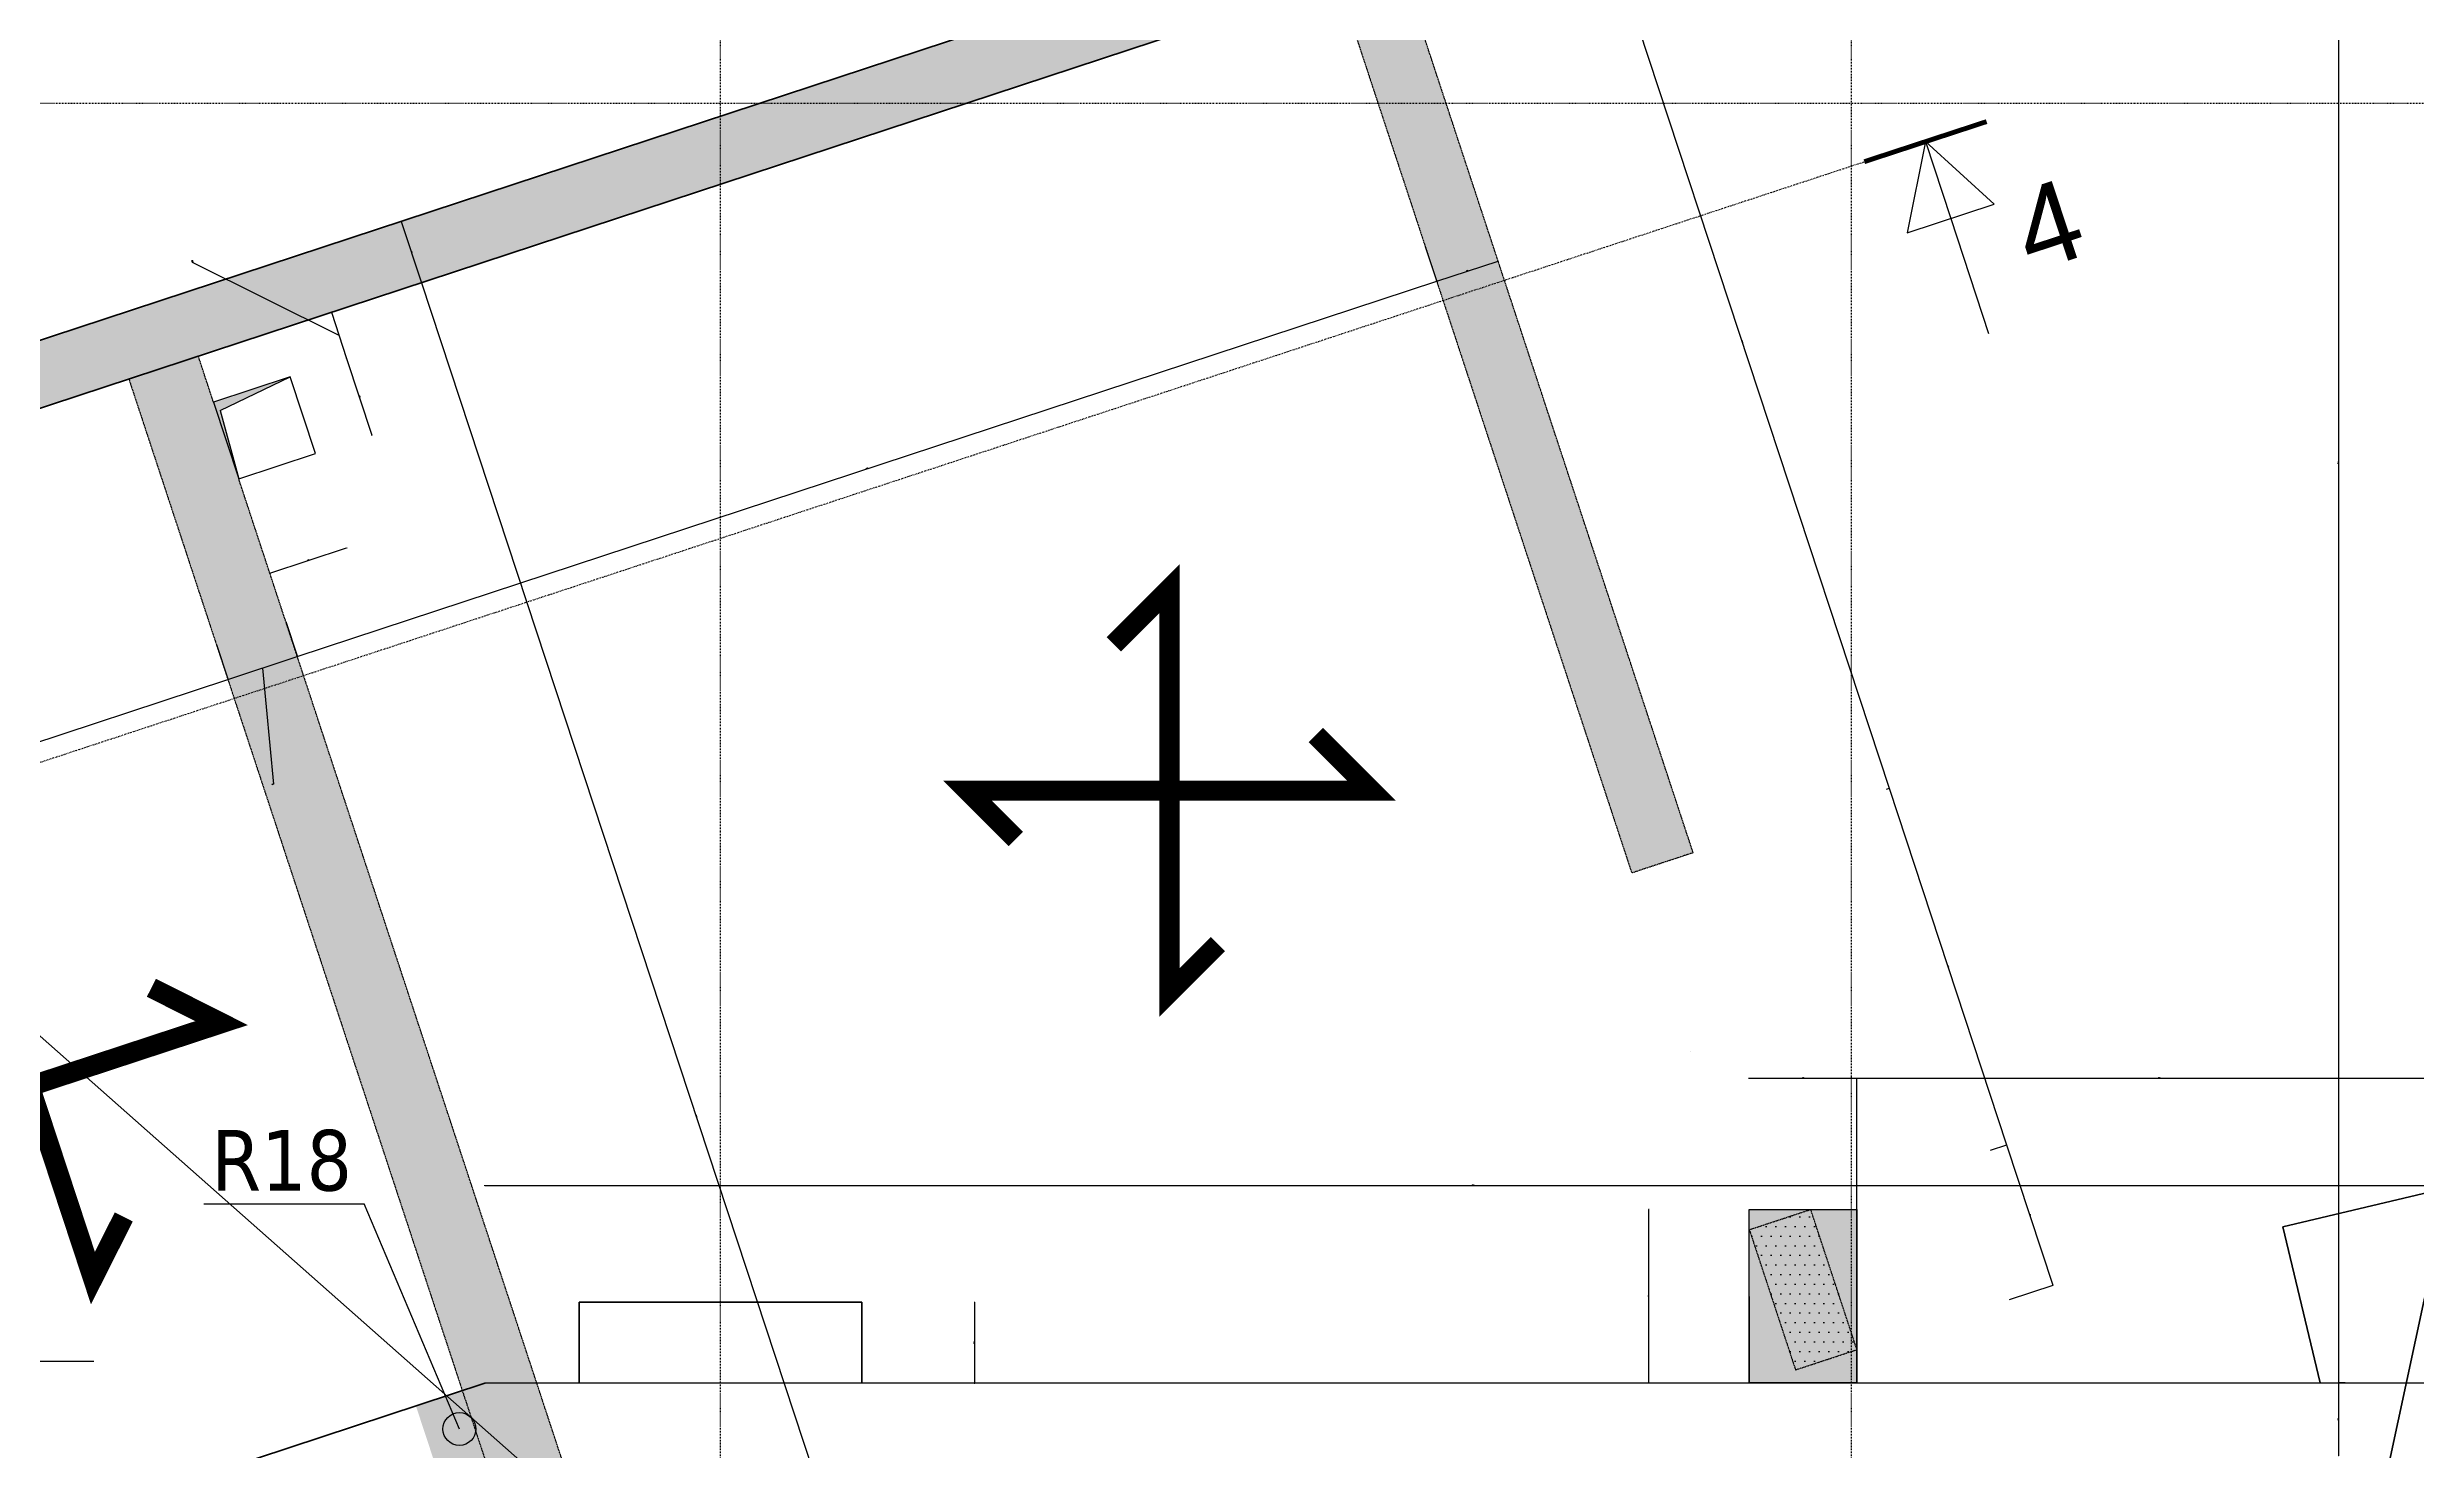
# Model space of a CAD drawing. Extents: x -12912 to 27386, y 1818 to 8189.
# Drawn here: x 472 to 1058, y 6914 to 7262 of the extents above; entities that cross this region are included whole.
import ezdxf

# ---------------------------------------------------------------- set-up
doc = ezdxf.new("R2010")
doc.units = 0
doc.header["$MEASUREMENT"] = 0
for name, pattern in [('CACHE2', [4.7625, 3.175, -1.5875]), ('GrDotted', [0.4, 0.1, -0.1, 0.1, -0.1]), ('GrFeatureAxis', [0.85, 0.25, -0.2, 0.1, -0.2, 0.1]), ('STRICHPUNKT2_S11', [0.9, 0.7, -0.1, 0, -0.1])]:
    doc.linetypes.add(name, pattern=pattern)
doc.layers.get('0').update_dxf_attribs({"linetype": 'CONTINUOUS'})
doc.layers.get('DEFPOINTS').update_dxf_attribs({"linetype": 'CONTINUOUS'})
for name, color, linetype in [('K_ENT_M_Building_Coffrage PH Sous sol', 7, 'CONTINUOUS'), ('STR_AXES_REPERE', 1, 'CONTINUOUS'), ('STR_COTATION', 1, 'CONTINUOUS'), ('STR_dob_liaisons_voiles', 23, 'CONTINUOUS'), ('STR_OPENING', 161, 'CONTINUOUS'), ('STR_RESV_DALLE', 11, 'CONTINUOUS'), ('STR_SURCH', 9, 'CACHE2'), ('STR_TXT', 102, 'CONTINUOUS')]:
    doc.layers.add(name, color=color, linetype=linetype)
for name, color, linetype, lineweight in [('STR_AXES', 4, 'STRICHPUNKT2_S11', 25), ('STR_dob_dalles', 130, 'CONTINUOUS', 35), ('STR_POUTRES', 102, 'CONTINUOUS', 35), ('STR_VOILES', 6, 'CONTINUOUS', 70)]:
    doc.layers.add(name, color=color, linetype=linetype, lineweight=lineweight)
doc.styles.add('EPAIS', font='TAHOMA.TTF')
doc.styles.add('GrCut', font='swissli.ttf', dxfattribs={"height": 0.2})
doc.styles.add('GrDimensions', font='simplex.shx')
doc.dimstyles.new('GrDimensions', dxfattribs={"dimtxt": 0.09, "dimasz": 0.05, "dimexe": 0.07, "dimexo": 0, "dimgap": 0.05, "dimtad": 1, "dimzin": 0, "dimdsep": 46, "dimtxsty": 'GrDimensions', "dimblk": 'ARCHTICK', "dimblk1": 'ARCHTICK', "dimblk2": 'ARCHTICK', "dimcen": 0.09, "dimadec": 0, "dimazin": 0, "dimtfac": 1, "dimtdec": 4, "dimtmove": 0, "dimatfit": 3, "dimldrblk": 'OPEN30', "dimfxl": 0, "dimtolj": 1, "dimtzin": 0, "dimarcsym": 0})
doc.dimstyles.new('nOVO', dxfattribs={"dimscale": 1.3, "dimtxt": 0.09, "dimasz": 0.05, "dimexe": 0.07, "dimexo": 0, "dimgap": 0.05, "dimtad": 1, "dimzin": 0, "dimdsep": 46, "dimtxsty": 'GrDimensions', "dimblk": 'ARCHTICK', "dimcen": 0.09, "dimadec": 0, "dimazin": 0, "dimtfac": 1, "dimtmove": 0, "dimatfit": 3, "dimldrblk": 'OPEN30', "dimfxl": 0, "dimtolj": 1, "dimtzin": 0, "dimarcsym": 0})
doc.dimstyles.new('Novo_MALKO', dxfattribs={"dimscale": 1.3, "dimtxt": 0.09, "dimasz": 0.05, "dimexe": 0.07, "dimexo": 0, "dimgap": 0.05, "dimtad": 1, "dimdec": 0, "dimlfac": 100, "dimzin": 0, "dimdsep": 46, "dimtxsty": 'GrDimensions', "dimblk": 'ARCHTICK', "dimcen": 0.09, "dimadec": 0, "dimazin": 0, "dimtfac": 1, "dimtdec": 0, "dimtmove": 0, "dimatfit": 3, "dimldrblk": 'OPEN30', "dimfxl": 0, "dimtolj": 1, "dimtzin": 0, "dimarcsym": 0})
pattern_1 = [(0, (5243.0074, 5883.9378), (1.190625, 2.38125), [0, -2.38125])]

# ---------------------------------------------------------------- blocks, each defined once
blk = doc.blocks.new('_ArchTick')
at = {"color": 0, "linetype": 'ByBlock', "const_width": 0.15}
blk.add_lwpolyline([(-0.5, -0.5), (0.5, 0.5)], dxfattribs=at)
blk = doc.blocks.new('*D42')
at = {"layer": 'DEFPOINTS', "color": 0, "linetype": 'Continuous'}
for p in [(1036.52, 7486.41), (1039.2, 7478.27), (-172.98, 7078.85)]:
    blk.add_point(p, dxfattribs=at)
at = {"layer": 'STR_COTATION', "color": 0, "linetype": 'Continuous', "lineweight": -2}
for p, q in [((-175.66, 7086.99), (1036.52, 7486.41)), ((1039.2, 7478.27), (1036.49, 7486.5)), ((-172.98, 7078.85), (-175.69, 7087.08))]:
    blk.add_line(p, q, dxfattribs=at)
at = {"layer": 'STR_COTATION', "color": 0, "linetype": 'Continuous', "lineweight": -2, "xscale": 0.065, "yscale": 0.065, "zscale": 0.065}
for p, rotation in [((1036.52, 7486.41), 18.23735407115053), ((-175.66, 7086.99), 198.2373540711505)]:
    blk.add_blockref('_ArchTick', p, dxfattribs=dict(at, rotation=rotation))
at = {"layer": 'STR_COTATION', "color": 0, "linetype": 'Continuous', "lineweight": -3, "insert": (430.39, 7286.82), "char_height": 0.117, "attachment_point": 5, "rotation": 18.23735, "style": 'GrDimensions'}
blk.add_mtext('\\A1;1276.29', dxfattribs=at)
blk = doc.blocks.new('_Open30')
at = {"color": 0, "linetype": 'ByBlock', "lineweight": -2}
for p, q in [((-1, 0.3), (0, 0)), ((0, 0), (-1, -0.3)), ((0, 0), (-1, 0))]:
    blk.add_line(p, q, dxfattribs=at)
blk = doc.blocks.new('*D76')
at = {"layer": 'DEFPOINTS', "color": 0, "linetype": 'Continuous'}
for p in [(513.54, 7113.88), (516.39, 7105.24), (363.48, 7064.44)]:
    blk.add_point(p, dxfattribs=at)
at = {"layer": 'STR_COTATION', "color": 0, "linetype": 'Continuous', "lineweight": -2}
for p, q in [((513.54, 7113.88), (516.42, 7105.15)), ((366.33, 7055.8), (516.39, 7105.24)), ((363.48, 7064.44), (366.35, 7055.71))]:
    blk.add_line(p, q, dxfattribs=at)
at = {"layer": 'STR_COTATION', "color": 0, "linetype": 'Continuous', "lineweight": -2, "xscale": 0.065, "yscale": 0.065, "zscale": 0.065}
for p, rotation in [((516.39, 7105.24), 18.23570439482916), ((366.33, 7055.8), 198.2357043948292)]:
    blk.add_blockref('_ArchTick', p, dxfattribs=dict(at, rotation=rotation))
at = {"layer": 'STR_COTATION', "color": 0, "linetype": 'Continuous', "lineweight": -3, "insert": (441.32, 7080.64), "char_height": 0.117, "attachment_point": 5, "rotation": 18.2357, "style": 'GrDimensions'}
blk.add_mtext('\\A1;158.00', dxfattribs=at)
blk = doc.blocks.new('*D77')
at = {"layer": 'DEFPOINTS', "color": 0, "ltscale": 4.5}
for p in [(530.73, 7119.55), (513.54, 7113.88), (533.58, 7110.9)]:
    blk.add_point(p, dxfattribs=at)
at = {"layer": 'STR_COTATION', "color": 0, "lineweight": -2, "ltscale": 4.5}
for p, q in [((516.39, 7105.24), (533.58, 7110.9)), ((533.55, 7110.99), (533.61, 7110.82)), ((516.36, 7105.33), (516.42, 7105.15)), ((524.99, 7108.07), (527.7, 7079.27)), ((527.7, 7079.27), (527.23, 7079.12))]:
    blk.add_line(p, q, dxfattribs=at)
at = {"layer": 'STR_COTATION', "color": 0, "lineweight": -2, "ltscale": 4.5, "xscale": 0.065, "yscale": 0.065, "zscale": 0.065}
for p, rotation in [((533.58, 7110.9), 18.23570439482916), ((516.39, 7105.24), 198.2357043948292)]:
    blk.add_blockref('_ArchTick', p, dxfattribs=dict(at, rotation=rotation))
at = {"layer": 'STR_COTATION', "color": 0, "ltscale": 4.5, "insert": (527.42, 7079.31), "char_height": 0.117, "attachment_point": 5, "rotation": 18.2357, "style": 'GrDimensions'}
blk.add_mtext('\\A1;1810', dxfattribs=at)
blk = doc.blocks.new('*D78')
at = {"layer": 'DEFPOINTS', "color": 0, "linetype": 'Continuous'}
for p in [(812.79, 7212.48), (815.64, 7203.84), (530.73, 7119.55)]:
    blk.add_point(p, dxfattribs=at)
at = {"layer": 'STR_COTATION', "color": 0, "linetype": 'Continuous', "lineweight": -2}
for p, q in [((812.79, 7212.48), (815.67, 7203.75)), ((533.58, 7110.9), (815.64, 7203.84)), ((530.73, 7119.55), (533.61, 7110.82))]:
    blk.add_line(p, q, dxfattribs=at)
at = {"layer": 'STR_COTATION', "color": 0, "linetype": 'Continuous', "lineweight": -2, "xscale": 0.065, "yscale": 0.065, "zscale": 0.065}
for p, rotation in [((815.64, 7203.84), 18.23570439482916), ((533.58, 7110.9), 198.2357043948292)]:
    blk.add_blockref('_ArchTick', p, dxfattribs=dict(at, rotation=rotation))
at = {"layer": 'STR_COTATION', "color": 0, "linetype": 'Continuous', "lineweight": -3, "insert": (674.57, 7157.49), "char_height": 0.117, "attachment_point": 5, "rotation": 18.2357, "style": 'GrDimensions'}
blk.add_mtext('\\A1;296.98', dxfattribs=at)
blk = doc.blocks.new('*D79')
at = {"layer": 'DEFPOINTS', "color": 0, "ltscale": 4.5}
for p in [(827.99, 7217.48), (812.79, 7212.48), (830.84, 7208.84)]:
    blk.add_point(p, dxfattribs=at)
at = {"layer": 'STR_COTATION', "color": 0, "lineweight": -2, "ltscale": 4.5}
for p, q in [((815.64, 7203.84), (830.84, 7208.84)), ((830.81, 7208.93), (830.87, 7208.76)), ((815.61, 7203.92), (815.67, 7203.75))]:
    blk.add_line(p, q, dxfattribs=at)
at = {"layer": 'STR_COTATION', "color": 0, "lineweight": -2, "ltscale": 4.5, "xscale": 0.065, "yscale": 0.065, "zscale": 0.065}
for p, rotation in [((830.84, 7208.84), 18.23570439482916), ((815.64, 7203.84), 198.2357043948292)]:
    blk.add_blockref('_ArchTick', p, dxfattribs=dict(at, rotation=rotation))
at = {"layer": 'STR_COTATION', "color": 0, "ltscale": 4.5, "insert": (823.2, 7206.46), "char_height": 0.117, "attachment_point": 5, "rotation": 18.2357, "style": 'GrDimensions'}
blk.add_mtext('\\A1;1600', dxfattribs=at)
blk = doc.blocks.new('*D107')
at = {"layer": 'DEFPOINTS', "color": 0, "ltscale": 4.5}
for p in [(1069.36, 6979.94), (580.02, 6931.01), (1069.36, 6931.06)]:
    blk.add_point(p, dxfattribs=at)
at = {"layer": 'STR_COTATION', "color": 0, "lineweight": -2, "ltscale": 4.5}
for p, q in [((580.02, 6979.85), (580.02, 6980.03)), ((580.02, 6979.94), (1069.36, 6979.94)), ((1069.36, 6979.85), (1069.36, 6980.03))]:
    blk.add_line(p, q, dxfattribs=at)
at = {"layer": 'STR_COTATION', "color": 0, "lineweight": -2, "ltscale": 4.5, "xscale": 0.065, "yscale": 0.065, "zscale": 0.065, "rotation": 180}
blk.add_blockref('_ArchTick', (580.02, 6979.94), dxfattribs=at)
at = {"layer": 'STR_COTATION', "color": 0, "lineweight": -2, "ltscale": 4.5, "xscale": 0.065, "yscale": 0.065, "zscale": 0.065}
blk.add_blockref('_ArchTick', (1069.36, 6979.94), dxfattribs=at)
at = {"layer": 'STR_COTATION', "color": 0, "ltscale": 4.5, "insert": (824.69, 6980.06), "char_height": 0.117, "attachment_point": 5, "style": 'GrDimensions'}
blk.add_mtext('\\A1;489.34', dxfattribs=at)
blk = doc.blocks.new('*D187')
at = {"layer": 'DEFPOINTS', "color": 0, "linetype": 'Continuous'}
for p in [(548.4, 7215.09), (564.3, 7203.48), (553.41, 7199.9)]:
    blk.add_point(p, dxfattribs=at)
at = {"layer": 'STR_COTATION', "color": 0, "linetype": 'Continuous', "lineweight": -2}
for p, q in [((548.4, 7215.09), (559.38, 7218.71)), ((559.29, 7218.68), (564.3, 7203.48)), ((553.41, 7199.9), (564.39, 7203.51))]:
    blk.add_line(p, q, dxfattribs=at)
at = {"layer": 'STR_COTATION', "color": 0, "linetype": 'Continuous', "lineweight": -2, "xscale": 0.065, "yscale": 0.065, "zscale": 0.065}
for p, rotation in [((559.29, 7218.68), 108.2373573360459), ((564.3, 7203.48), 288.2373573360459)]:
    blk.add_blockref('_ArchTick', p, dxfattribs=dict(at, rotation=rotation))
at = {"layer": 'STR_COTATION', "color": 0, "linetype": 'Continuous', "lineweight": -3, "insert": (561.91, 7211.12), "char_height": 0.117, "attachment_point": 5, "rotation": 288.23736, "style": 'GrDimensions'}
blk.add_mtext('\\A1;1600', dxfattribs=at)
blk = doc.blocks.new('*D188')
at = {"layer": 'DEFPOINTS', "color": 0, "linetype": 'Continuous'}
for p in [(553.41, 7199.9), (697.02, 6789.59), (700.32, 6790.68)]:
    blk.add_point(p, dxfattribs=at)
at = {"layer": 'STR_COTATION', "color": 0, "linetype": 'Continuous', "lineweight": -2}
for p, q in [((553.41, 7199.9), (564.39, 7203.51)), ((564.3, 7203.48), (700.32, 6790.68)), ((697.02, 6789.59), (700.41, 6790.71))]:
    blk.add_line(p, q, dxfattribs=at)
at = {"layer": 'STR_COTATION', "color": 0, "linetype": 'Continuous', "lineweight": -2, "xscale": 0.065, "yscale": 0.065, "zscale": 0.065}
for p, rotation in [((564.3, 7203.48), 108.2373573360459), ((700.32, 6790.68), 288.2373573360459)]:
    blk.add_blockref('_ArchTick', p, dxfattribs=dict(at, rotation=rotation))
at = {"layer": 'STR_COTATION', "color": 0, "linetype": 'Continuous', "lineweight": -3, "insert": (632.43, 6997.12), "char_height": 0.117, "attachment_point": 5, "rotation": 288.23736, "style": 'GrDimensions'}
blk.add_mtext('\\A1;434.64', dxfattribs=at)
blk = doc.blocks.new('*D192')
at = {"layer": 'DEFPOINTS', "color": 0, "linetype": 'Continuous'}
for p in [(838.69, 7293.9), (927.02, 7078.11), (927.62, 7078.31)]:
    blk.add_point(p, dxfattribs=at)
at = {"layer": 'STR_COTATION', "color": 0, "linetype": 'Continuous', "lineweight": -2}
for p, q in [((838.69, 7293.9), (854.92, 7299.25)), ((854.83, 7299.22), (927.62, 7078.31)), ((927.02, 7078.11), (927.71, 7078.33))]:
    blk.add_line(p, q, dxfattribs=at)
at = {"layer": 'STR_COTATION', "color": 0, "linetype": 'Continuous', "lineweight": -2, "xscale": 0.065, "yscale": 0.065, "zscale": 0.065}
for p, rotation in [((854.83, 7299.22), 108.2373573360459), ((927.62, 7078.31), 288.2373573360459)]:
    blk.add_blockref('_ArchTick', p, dxfattribs=dict(at, rotation=rotation))
at = {"layer": 'STR_COTATION', "color": 0, "linetype": 'Continuous', "lineweight": -3, "insert": (891.34, 7188.8), "char_height": 0.117, "attachment_point": 5, "rotation": 288.23736, "style": 'GrDimensions'}
blk.add_mtext('\\A1;232.59', dxfattribs=at)
blk = doc.blocks.new('*D193')
at = {"layer": 'DEFPOINTS', "color": 0, "linetype": 'Continuous'}
for p in [(927.02, 7078.11), (952.77, 6988.67), (956.73, 6989.98)]:
    blk.add_point(p, dxfattribs=at)
at = {"layer": 'STR_COTATION', "color": 0, "linetype": 'Continuous', "lineweight": -2}
for p, q in [((927.02, 7078.11), (927.71, 7078.33)), ((927.62, 7078.31), (956.73, 6989.98)), ((952.77, 6988.67), (956.81, 6990.01))]:
    blk.add_line(p, q, dxfattribs=at)
at = {"layer": 'STR_COTATION', "color": 0, "linetype": 'Continuous', "lineweight": -2, "xscale": 0.065, "yscale": 0.065, "zscale": 0.065}
for p, rotation in [((927.62, 7078.31), 108.2373573360459), ((956.73, 6989.98), 288.2373573360459)]:
    blk.add_blockref('_ArchTick', p, dxfattribs=dict(at, rotation=rotation))
at = {"layer": 'STR_COTATION', "color": 0, "linetype": 'Continuous', "lineweight": -3, "insert": (942.29, 7034.18), "char_height": 0.117, "attachment_point": 5, "rotation": 288.23736, "style": 'GrDimensions'}
blk.add_mtext('\\A1;9300', dxfattribs=at)
blk = doc.blocks.new('*D194')
at = {"layer": 'DEFPOINTS', "color": 0, "linetype": 'Continuous'}
for p in [(952.77, 6988.67), (957.46, 6951.74), (968.17, 6955.26)]:
    blk.add_point(p, dxfattribs=at)
at = {"layer": 'STR_COTATION', "color": 0, "linetype": 'Continuous', "lineweight": -2}
for p, q in [((952.77, 6988.67), (956.81, 6990.01)), ((956.73, 6989.98), (968.17, 6955.26)), ((957.46, 6951.74), (968.25, 6955.29))]:
    blk.add_line(p, q, dxfattribs=at)
at = {"layer": 'STR_COTATION', "color": 0, "linetype": 'Continuous', "lineweight": -2, "xscale": 0.065, "yscale": 0.065, "zscale": 0.065}
for p, rotation in [((956.73, 6989.98), 108.2373573360459), ((968.17, 6955.26), 288.2373573360459)]:
    blk.add_blockref('_ArchTick', p, dxfattribs=dict(at, rotation=rotation))
at = {"layer": 'STR_COTATION', "color": 0, "linetype": 'Continuous', "lineweight": -3, "insert": (962.56, 6972.66), "char_height": 0.117, "attachment_point": 5, "rotation": 288.23736, "style": 'GrDimensions'}
blk.add_mtext('\\A1;3655', dxfattribs=at)
blk = doc.blocks.new('*D450')
at = {"layer": 'DEFPOINTS', "color": 0, "linetype": 'Continuous'}
for p in [(1040.52, 7386.75), (1038.86, 6931.06), (1040.56, 6931.06)]:
    blk.add_point(p, dxfattribs=at)
at = {"layer": 'STR_COTATION', "color": 0, "linetype": 'Continuous', "lineweight": -2}
for p, q in [((1040.52, 7386.75), (1038.77, 7386.75)), ((1038.86, 7386.75), (1038.86, 6931.06)), ((1040.56, 6931.06), (1038.77, 6931.06))]:
    blk.add_line(p, q, dxfattribs=at)
at = {"layer": 'STR_COTATION', "color": 0, "linetype": 'Continuous', "lineweight": -2, "xscale": 0.065, "yscale": 0.065, "zscale": 0.065}
for p, rotation in [((1038.86, 7386.75), 90), ((1038.86, 6931.06), 270)]:
    blk.add_blockref('_ArchTick', p, dxfattribs=dict(at, rotation=rotation))
at = {"layer": 'STR_COTATION', "color": 0, "linetype": 'Continuous', "lineweight": -3, "insert": (1038.74, 7158.91), "char_height": 0.117, "attachment_point": 5, "rotation": 90, "style": 'GrDimensions'}
blk.add_mtext('\\A1;455.69', dxfattribs=at)
blk = doc.blocks.new('*D451')
at = {"layer": 'DEFPOINTS', "color": 0, "linetype": 'Continuous'}
for p in [(1040.56, 6931.06), (1038.86, 6912.96), (1038.86, 6912.96)]:
    blk.add_point(p, dxfattribs=at)
at = {"layer": 'STR_COTATION', "color": 0, "linetype": 'Continuous', "lineweight": -2}
for p, q in [((1040.56, 6931.06), (1038.77, 6931.06)), ((1038.86, 6931.06), (1038.86, 6912.96)), ((1038.86, 6912.96), (1038.77, 6912.96))]:
    blk.add_line(p, q, dxfattribs=at)
at = {"layer": 'STR_COTATION', "color": 0, "linetype": 'Continuous', "lineweight": -2, "xscale": 0.065, "yscale": 0.065, "zscale": 0.065}
for p, rotation in [((1038.86, 6931.06), 90), ((1038.86, 6912.96), 270)]:
    blk.add_blockref('_ArchTick', p, dxfattribs=dict(at, rotation=rotation))
at = {"layer": 'STR_COTATION', "color": 0, "linetype": 'Continuous', "lineweight": -3, "insert": (1038.74, 6922.01), "char_height": 0.117, "attachment_point": 5, "rotation": 90, "style": 'GrDimensions'}
blk.add_mtext('\\A1;1810', dxfattribs=at)
blk = doc.blocks.new('*D651')
at = {"layer": 'DEFPOINTS', "color": 0, "ltscale": 4.5}
for p in [(529.98, 7192.18), (531.82, 7180.15), (545.79, 7184.75)]:
    blk.add_point(p, dxfattribs=at)
at = {"layer": 'STR_COTATION', "color": 0, "lineweight": -2, "ltscale": 4.5}
for p, q in [((507.66, 7208.5), (507.49, 7208.99)), ((543.91, 7190.45), (507.66, 7208.5)), ((541.95, 7196.12), (542.12, 7196.18)), ((542.04, 7196.15), (545.79, 7184.75)), ((545.71, 7184.72), (545.88, 7184.78))]:
    blk.add_line(p, q, dxfattribs=at)
at = {"layer": 'STR_COTATION', "color": 0, "lineweight": -2, "ltscale": 4.5, "xscale": 0.065, "yscale": 0.065, "zscale": 0.065}
for p, rotation in [((542.04, 7196.15), 108.2370000000066), ((545.79, 7184.75), 288.2370000000066)]:
    blk.add_blockref('_ArchTick', p, dxfattribs=dict(at, rotation=rotation))
at = {"layer": 'STR_COTATION', "color": 0, "ltscale": 4.5, "insert": (507.69, 7208.78), "char_height": 0.117, "attachment_point": 5, "rotation": 288.237, "style": 'GrDimensions'}
blk.add_mtext('\\A1;1200', dxfattribs=at)
blk = doc.blocks.new('*D652')
at = {"layer": 'DEFPOINTS', "color": 0, "ltscale": 4.5}
for p in [(531.82, 7180.15), (552.05, 7165.76), (538.08, 7161.15)]:
    blk.add_point(p, dxfattribs=at)
at = {"layer": 'STR_COTATION', "color": 0, "lineweight": -2, "ltscale": 4.5}
for p, q in [((545.71, 7184.72), (545.88, 7184.78)), ((545.79, 7184.75), (552.05, 7165.76)), ((551.97, 7165.73), (552.14, 7165.78))]:
    blk.add_line(p, q, dxfattribs=at)
at = {"layer": 'STR_COTATION', "color": 0, "lineweight": -2, "ltscale": 4.5, "xscale": 0.065, "yscale": 0.065, "zscale": 0.065}
for p, rotation in [((545.79, 7184.75), 108.2370000000066), ((552.05, 7165.76), 288.2370000000066)]:
    blk.add_blockref('_ArchTick', p, dxfattribs=dict(at, rotation=rotation))
at = {"layer": 'STR_COTATION', "color": 0, "ltscale": 4.5, "insert": (549.04, 7175.29), "char_height": 0.117, "attachment_point": 5, "rotation": 288.237, "style": 'GrDimensions'}
blk.add_mtext('\\A1;2000', dxfattribs=at)
blk = doc.blocks.new('*D653')
at = {"layer": 'DEFPOINTS', "color": 0, "ltscale": 4.5}
for p in [(538.08, 7161.15), (519.09, 7154.89), (545.77, 7137.81)]:
    blk.add_point(p, dxfattribs=at)
at = {"layer": 'STR_COTATION', "color": 0, "lineweight": -2, "ltscale": 4.5}
for p, q in [((526.78, 7131.55), (545.77, 7137.81)), ((545.74, 7137.9), (545.8, 7137.73)), ((526.75, 7131.64), (526.8, 7131.47))]:
    blk.add_line(p, q, dxfattribs=at)
at = {"layer": 'STR_COTATION', "color": 0, "lineweight": -2, "ltscale": 4.5, "xscale": 0.065, "yscale": 0.065, "zscale": 0.065}
for p, rotation in [((545.77, 7137.81), 18.23700000004446), ((526.78, 7131.55), 198.2370000000444)]:
    blk.add_blockref('_ArchTick', p, dxfattribs=dict(at, rotation=rotation))
at = {"layer": 'STR_COTATION', "color": 0, "ltscale": 4.5, "insert": (536.23, 7134.8), "char_height": 0.117, "attachment_point": 5, "rotation": 18.237, "style": 'GrDimensions'}
blk.add_mtext('\\A1;2000', dxfattribs=at)
blk = doc.blocks.new('*D738')
at = {"layer": 'DEFPOINTS', "color": 0, "ltscale": 4.5}
for p in [(673.36, 6951.02), (673.36, 6931.02), (701.2, 6931.02)]:
    blk.add_point(p, dxfattribs=at)
at = {"layer": 'STR_COTATION', "color": 0, "lineweight": -2, "ltscale": 4.5}
for p, q in [((701.11, 6951.02), (701.3, 6951.02)), ((701.2, 6951.02), (701.2, 6931.02)), ((701.11, 6931.02), (701.3, 6931.02))]:
    blk.add_line(p, q, dxfattribs=at)
at = {"layer": 'STR_COTATION', "color": 0, "lineweight": -2, "ltscale": 4.5, "xscale": 0.065, "yscale": 0.065, "zscale": 0.065}
for p, rotation in [((701.2, 6951.02), 90), ((701.2, 6931.02), 270)]:
    blk.add_blockref('_ArchTick', p, dxfattribs=dict(at, rotation=rotation))
at = {"layer": 'STR_COTATION', "color": 0, "ltscale": 4.5, "insert": (701.08, 6941.02), "char_height": 0.117, "attachment_point": 5, "rotation": 90, "style": 'GrDimensions'}
blk.add_mtext('\\A1;2000', dxfattribs=at)
blk = doc.blocks.new('*D865')
at = {"layer": 'DEFPOINTS', "color": 0, "ltscale": 4.5}
for p in [(868.16, 6974), (893.03, 6974), (893.03, 6931.05)]:
    blk.add_point(p, dxfattribs=at)
at = {"layer": 'STR_COTATION', "color": 0, "lineweight": -2, "ltscale": 4.5}
for p, q in [((868.25, 6974), (868.07, 6974)), ((868.16, 6931.05), (868.16, 6974)), ((868.25, 6931.05), (868.07, 6931.05))]:
    blk.add_line(p, q, dxfattribs=at)
at = {"layer": 'STR_COTATION', "color": 0, "lineweight": -2, "ltscale": 4.5, "xscale": 0.065, "yscale": 0.065, "zscale": 0.065}
for p, rotation in [((868.16, 6974), 90), ((868.16, 6931.05), 270)]:
    blk.add_blockref('_ArchTick', p, dxfattribs=dict(at, rotation=rotation))
at = {"layer": 'STR_COTATION', "color": 0, "ltscale": 4.5, "insert": (868.04, 6952.52), "char_height": 0.117, "attachment_point": 5, "rotation": 90, "style": 'GrDimensions'}
blk.add_mtext('\\A1;4295', dxfattribs=at)
blk = doc.blocks.new('*D866')
at = {"layer": 'DEFPOINTS', "color": 0, "ltscale": 4.5}
for p in [(919.67, 7006.47), (893.03, 6974), (919.67, 6974)]:
    blk.add_point(p, dxfattribs=at)
at = {"layer": 'STR_COTATION', "color": 0, "lineweight": -2, "ltscale": 4.5}
for p, q in [((893.03, 7006.38), (893.03, 7006.57)), ((893.03, 7006.47), (919.67, 7006.47)), ((919.67, 7006.38), (919.67, 7006.57))]:
    blk.add_line(p, q, dxfattribs=at)
at = {"layer": 'STR_COTATION', "color": 0, "lineweight": -2, "ltscale": 4.5, "xscale": 0.065, "yscale": 0.065, "zscale": 0.065, "rotation": 180}
blk.add_blockref('_ArchTick', (893.03, 7006.47), dxfattribs=at)
at = {"layer": 'STR_COTATION', "color": 0, "lineweight": -2, "ltscale": 4.5, "xscale": 0.065, "yscale": 0.065, "zscale": 0.065}
blk.add_blockref('_ArchTick', (919.67, 7006.47), dxfattribs=at)
at = {"layer": 'STR_COTATION', "color": 0, "ltscale": 4.5, "insert": (906.35, 7006.6), "char_height": 0.117, "attachment_point": 5, "style": 'GrDimensions'}
blk.add_mtext('\\A1;2664', dxfattribs=at)
blk = doc.blocks.new('*D867')
at = {"layer": 'DEFPOINTS', "color": 0, "linetype": 'Continuous'}
for p in [(1069.36, 7006.47), (1069.36, 6997.37), (919.67, 6974)]:
    blk.add_point(p, dxfattribs=at)
at = {"layer": 'STR_COTATION', "color": 0, "linetype": 'Continuous', "lineweight": -2}
for p, q in [((919.67, 6974), (919.67, 7006.57)), ((919.67, 7006.47), (1069.36, 7006.47)), ((1069.36, 6997.37), (1069.36, 7006.57))]:
    blk.add_line(p, q, dxfattribs=at)
at = {"layer": 'STR_COTATION', "color": 0, "linetype": 'Continuous', "lineweight": -2, "xscale": 0.065, "yscale": 0.065, "zscale": 0.065, "rotation": 180}
blk.add_blockref('_ArchTick', (919.67, 7006.47), dxfattribs=at)
at = {"layer": 'STR_COTATION', "color": 0, "linetype": 'Continuous', "lineweight": -2, "xscale": 0.065, "yscale": 0.065, "zscale": 0.065}
blk.add_blockref('_ArchTick', (1069.36, 7006.47), dxfattribs=at)
at = {"layer": 'STR_COTATION', "color": 0, "linetype": 'Continuous', "lineweight": -3, "insert": (994.51, 7006.6), "char_height": 0.117, "attachment_point": 5, "style": 'GrDimensions'}
blk.add_mtext('\\A1;149.69', dxfattribs=at)

msp = doc.modelspace()

# ---------------------------------------------------------------- hatches: boundary and pattern name
at = {"layer": 'STR_AXES_REPERE', "linetype": 'Continuous'}
for points in [[(919.67, 6973.998), (893.034, 6973.998), (893.034, 6931.048), (919.67, 6931.048)], [(562.96, 6925.28), (580.056, 6930.913), (585.689, 6913.817), (568.593, 6908.184)]]:
    msp.add_hatch(color=256, dxfattribs=at).paths.add_polyline_path(points)
at = {"layer": 'STR_dob_liaisons_voiles', "ltscale": 4.5}
h = msp.add_hatch(color=256, dxfattribs=at)
h.paths.add_polyline_path([(575.185, 6923.42, 0.0938149), (573.698, 6923.702), (573.698, 6919.632)])
h.paths.add_polyline_path([(573.698, 6919.632), (573.698, 6915.563, 0.4142136), (577.768, 6919.632, 0.3084139), (575.185, 6923.42)])
h.paths.add_polyline_path([(573.698, 6923.702, 0.4142136), (569.628, 6919.632, 0.4142136), (573.698, 6915.563)])
at = {"layer": 'STR_SURCH', "linetype": 'Continuous'}
h = msp.add_hatch(dxfattribs=at)
h.set_pattern_fill('DOTS', color=256, scale=1.5, style=0)
h.set_pattern_definition(pattern_1)
h.paths.add_polyline_path([(-137.814, 6972.134), (1399.437, 7478.668), (1394.43, 7493.864), (-142.821, 6987.331)])
h = msp.add_hatch(dxfattribs=at)
h.set_pattern_fill('DOTS', color=256, scale=1.5, style=0)
h.set_pattern_definition(pattern_1)
h.paths.add_polyline_path([(341.819, 7130.176), (1074.366, 7371.555), (1069.358, 7386.751), (336.811, 7145.372)])
h = msp.add_hatch(dxfattribs=at)
h.set_pattern_fill('DOTS', color=256, scale=1.5, style=0)
h.set_pattern_definition(pattern_1)
h.paths.add_polyline_path([(863.927, 7057.318), (879.123, 7062.326), (806.326, 7283.234), (791.13, 7278.227)])
h = msp.add_hatch(dxfattribs=at)
h.set_pattern_fill('DOTS', color=256, scale=1.5, style=0)
h.set_pattern_definition(pattern_1)
h.paths.add_polyline_path([(627.903, 6766.819), (645.092, 6772.483), (509.071, 7185.287), (491.882, 7179.623)])
h = msp.add_hatch(dxfattribs=at)
h.set_pattern_fill('DOTS', color=256, scale=1.5, style=0)
h.set_pattern_definition(pattern_1)
h.paths.add_polyline_path([(908.23, 6973.998), (893.034, 6968.99), (904.473, 6934.277), (919.669, 6939.285)])

# ---------------------------------------------------------------- linework, layer by layer
at = {"color": 1, "linetype": 'ByBlock', "const_width": 5}
for points in [[(749.482, 7077.708), (749.482, 7127.708), (735.729, 7113.954)], [(749.482, 7077.708), (799.482, 7077.708), (785.729, 7091.461)], [(711.473, 7065.717), (699.482, 7077.708), (749.482, 7077.708)], [(761.473, 7039.699), (749.482, 7027.708), (749.482, 7077.708)], [(467.334, 7004.491), (514.823, 7020.139), (497.456, 7028.897)], [(490.618, 6972.144), (482.982, 6957.003), (467.334, 7004.491)]]:
    msp.add_lwpolyline(points, dxfattribs=at)
at = {"layer": 'K_ENT_M_Building_Coffrage PH Sous sol', "color": 7, "linetype": 'Continuous', "extrusion": (1.16317e-16, 3.83005e-17, -1)}
for p, q in [((936.63, 7238.414), (932.108, 7215.869)), ((936.63, 7238.414), (942.885, 7219.417)), ((936.63, 7238.414), (953.662, 7222.966)), ((932.108, 7215.869), (953.662, 7222.966)), ((942.885, 7219.417), (952.268, 7190.922))]:
    msp.add_line(p, q, dxfattribs=at)
at = {"layer": 'K_ENT_M_Building_Coffrage PH Sous sol', "color": 7, "linetype": 'Continuous', "extrusion": (1.16317e-16, 3.83005e-17, -1), "const_width": 1.2}
msp.add_lwpolyline([(-921.498, 7233.452), (-951.763, 7243.376)], dxfattribs=at)
at = {"layer": 'K_ENT_M_Building_Coffrage PH Sous sol', "color": 7, "linetype": 'GrFeatureAxis'}
msp.add_lwpolyline([(-1127.54, 6558.731), (936.63, 7238.414)], dxfattribs=at)
at = {"layer": 'STR_AXES', "linetype": 'GrFeatureAxis'}
for p, q in [((638.36, 5622.963), (638.36, 8022.963)), ((918.36, 5622.963), (918.36, 8022.963)), ((-1309.741, 7247.914), (7906.576, 7247.914))]:
    msp.add_line(p, q, dxfattribs=at)
at = {"layer": 'STR_AXES_REPERE', "linetype": 'Continuous'}
msp.add_lwpolyline([(893.034, 6973.998), (919.67, 6973.998), (919.67, 6931.048), (893.034, 6931.048)], close=True, dxfattribs=at)
at = {"layer": 'STR_dob_dalles', "linetype": 'Continuous', "lineweight": 35}
for p, q in [((1155.841, 7398.425), (987.186, 6611.503)), ((950.965, 6591.424), (341.819, 7130.176))]:
    msp.add_line(p, q, dxfattribs=at)
at = {"layer": 'STR_dob_liaisons_voiles', "ltscale": 4.5}
for p, q in [((510.425, 6975.403), (550.168, 6975.403)), ((573.698, 6919.632), (550.168, 6975.403)), ((445.588, 6936.409), (483.204, 6936.409))]:
    msp.add_line(p, q, dxfattribs=at)
msp.add_circle((573.698, 6919.632), 4.07, dxfattribs=at)
at = {"layer": 'STR_OPENING', "linetype": 'Continuous'}
msp.add_line((878.48, 7013.154), (878.48, 7013.154), dxfattribs=at)
msp.add_line((878.48, 7013.154), (878.48, 7013.154), dxfattribs=at)
at = {"layer": 'STR_POUTRES', "linetype": 'Continuous'}
for p, q in [((336.811, 7145.372), (1069.358, 7386.751)), ((1069.358, 7369.905), (341.819, 7130.176)), ((1025.125, 6969.659), (1069.358, 6980.186)), ((1034.312, 6931.059), (1025.125, 6969.659)), ((603.358, 6951.02), (673.358, 6951.02)), ((603.358, 6931.017), (603.358, 6951.02)), ((673.358, 6951.02), (673.358, 6931.024))]:
    msp.add_line(p, q, dxfattribs=at)
at = {"layer": 'STR_RESV_DALLE', "linetype": 'Continuous'}
for p, q in [((531.822, 7180.148), (512.826, 7173.889)), ((531.822, 7180.148), (512.826, 7173.889)), ((531.822, 7180.148), (512.826, 7173.889)), ((514.457, 7171.841), (531.822, 7180.148)), ((514.457, 7171.841), (531.822, 7180.148)), ((538.081, 7161.153), (531.822, 7180.148)), ((538.081, 7161.153), (531.822, 7180.148)), ((538.081, 7161.153), (531.822, 7180.148)), ((512.826, 7173.889), (519.085, 7154.894)), ((512.826, 7173.889), (519.085, 7154.894)), ((512.826, 7173.889), (519.085, 7154.894)), ((514.457, 7171.841), (519.085, 7154.894)), ((514.457, 7171.841), (519.085, 7154.894)), ((519.085, 7154.894), (538.081, 7161.153)), ((519.085, 7154.894), (538.081, 7161.153)), ((519.085, 7154.894), (538.081, 7161.153))]:
    msp.add_line(p, q, dxfattribs=at)
for points in [[(512.826, 7173.889), (512.826, 7173.889), (514.457, 7171.841), (531.822, 7180.148)], [(512.826, 7173.889), (512.826, 7173.889), (514.457, 7171.841), (531.822, 7180.148)], [(519.085, 7154.894), (514.457, 7171.841), (512.826, 7173.889)], [(519.085, 7154.894), (514.457, 7171.841), (512.826, 7173.889)]]:
    msp.add_solid(points, dxfattribs=at)
at = {"layer": 'STR_SURCH', "linetype": 'GrDotted'}
for p, q in [((879.123, 7062.326), (806.326, 7283.234)), ((791.13, 7278.227), (863.927, 7057.318)), ((491.882, 7179.623), (574.41, 6929.162)), ((645.092, 6772.483), (519.085, 7154.894))]:
    msp.add_line(p, q, dxfattribs=at)
at = {"layer": 'STR_SURCH', "linetype": 'GrDotted', "ltscale": 0.25}
for p, q in [((512.826, 7173.889), (509.071, 7185.287)), ((879.123, 7062.326), (863.927, 7057.318)), ((893.034, 6968.99), (908.23, 6973.998)), ((904.473, 6934.277), (919.669, 6939.285)), ((574.443, 6929.064), (580.074, 6911.974))]:
    msp.add_line(p, q, dxfattribs=at)
at = {"layer": 'STR_SURCH', "linetype": 'GrDotted', "ltscale": 0.5}
for p, q in [((919.669, 6939.285), (908.23, 6973.998)), ((893.034, 6968.99), (904.473, 6934.277))]:
    msp.add_line(p, q, dxfattribs=at)
at = {"layer": 'STR_SURCH', "linetype": 'GrDotted', "ltscale": 0.002596}
msp.add_line((574.41, 6929.162), (574.443, 6929.064), dxfattribs=at)
at = {"layer": 'STR_SURCH', "linetype": 'GrDotted', "ltscale": 4.44089e-15}
msp.add_line((574.443, 6929.064), (574.443, 6929.064), dxfattribs=at)
at = {"layer": 'STR_TXT', "ltscale": 4.5}
for p, q in [((893.037, 6931.045), (893.034, 6973.998)), ((919.67, 6931.048), (919.669, 6973.998))]:
    msp.add_line(p, q, dxfattribs=at)
at = {"layer": 'STR_VOILES', "linetype": 'Continuous'}
for p, q in [((424.367, 6879.655), (580.023, 6931.014)), ((580.023, 6931.014), (1069.358, 6931.063))]:
    msp.add_line(p, q, dxfattribs=at)

# ---------------------------------------------------------------- texts
at = {"layer": 'K_ENT_M_Building_Coffrage PH Sous sol', "color": 7, "linetype": 'Continuous', "insert": (966.998, 7217.841), "char_height": 20, "attachment_point": 5, "rotation": 18.225491, "style": 'GrCut'}
msp.add_mtext('{4}', dxfattribs=at)
at = {"layer": 'STR_dob_liaisons_voiles', "ltscale": 4.5, "style": 'EPAIS'}
msp.add_text('R18', height=15, dxfattribs=at).set_placement((512.315, 6978.677))

# ---------------------------------------------------------------- dimensions: what is measured, and where the dimension line sits
at = {"layer": 'STR_COTATION', "linetype": 'Continuous', "lineweight": -3}
for base, p1, p2, angle, override, picture, middle in [((1036.519, 7486.414), (-172.977, 7078.849), (1039.202, 7478.27), 18.237354, {"dimscale": 1.3, "dimtmove": 1}, '*D42', (430.39, 7286.821)), ((1038.859, 6931.06), (1040.518, 7386.751), (1040.563, 6931.06), 90, {"dimscale": 1.3}, '*D450', (1038.736, 7158.905)), ((927.622, 7078.306), (838.69, 7293.898), (927.024, 7078.109), 288.237357, {"dimscale": 1.3, "dimtmove": 1}, '*D192', (891.344, 7188.8)), ((564.299, 7203.485), (548.401, 7215.092), (553.408, 7199.896), 288.237357, {"dimscale": 1.3, "dimdec": 0, "dimlfac": 100, "dimzin": 0}, '*D187', (561.913, 7211.122)), ((815.643, 7203.835), (530.732, 7119.546), (812.795, 7212.478), 18.235704, {"dimscale": 1.3, "dimtxt": 0.09, "dimasz": 0.05, "dimexe": 0.07, "dimexo": 0, "dimgap": 0.05, "dimtad": 1, "dimjust": 0, "dimtih": 0, "dimtoh": 0, "dimdec": 2, "dimlfac": 1, "dimrnd": 0, "dimzin": 0, "dimdsep": 46, "dimlunit": 2, "dimpost": '', "dimtxsty": 'GrDimensions', "dimblk": 'ArchTick', "dimblk1": 'ArchTick', "dimblk2": 'ArchTick', "dimsah": 0, "dimtsz": 0, "dimcen": 0.09, "dimdle": 0, "dimse1": 0, "dimse2": 0, "dimsd1": 0, "dimsd2": 0, "dimclrd": 0, "dimclre": 0, "dimclrt": 0, "dimaunit": 0, "dimadec": 0, "dimazin": 0, "dimtol": 0, "dimlim": 0, "dimtp": 0, "dimtm": 0, "dimtfac": 1, "dimtdec": 4, "dimtix": 0, "dimtofl": 1, "dimtmove": 0, "dimatfit": 3, "dimldrblk": 'Open30', "dimtvp": 0, "dimfrac": 0, "dimtolj": 1, "dimtzin": 0, "dimlwd": 65534, "dimlwe": 65534}, '*D78', (674.572, 7157.486)), ((700.32, 6790.681), (553.408, 7199.896), (697.018, 6789.593), 288.237357, {"dimscale": 1.3, "dimtmove": 1}, '*D188', (632.427, 6997.121)), ((516.391, 7105.24), (363.478, 7064.44), (513.543, 7113.883), 18.235704, {"dimscale": 1.3, "dimtxt": 0.09, "dimasz": 0.05, "dimexe": 0.07, "dimexo": 0, "dimgap": 0.05, "dimtad": 1, "dimjust": 0, "dimtih": 0, "dimtoh": 0, "dimdec": 2, "dimlfac": 1, "dimrnd": 0, "dimzin": 0, "dimdsep": 46, "dimlunit": 2, "dimpost": '', "dimtxsty": 'GrDimensions', "dimblk": 'ArchTick', "dimblk1": 'ArchTick', "dimblk2": 'ArchTick', "dimsah": 0, "dimtsz": 0, "dimcen": 0.09, "dimdle": 0, "dimse1": 0, "dimse2": 0, "dimsd1": 0, "dimsd2": 0, "dimclrd": 0, "dimclre": 0, "dimclrt": 0, "dimaunit": 0, "dimadec": 0, "dimazin": 0, "dimtol": 0, "dimlim": 0, "dimtp": 0, "dimtm": 0, "dimtfac": 1, "dimtdec": 4, "dimtix": 0, "dimtofl": 1, "dimtmove": 0, "dimatfit": 3, "dimldrblk": 'Open30', "dimtvp": 0, "dimfrac": 0, "dimtolj": 1, "dimtzin": 0, "dimlwd": 65534, "dimlwe": 65534}, '*D76', (441.32, 7080.636)), ((956.727, 6989.978), (927.024, 7078.109), (952.767, 6988.673), 288.237357, {"dimscale": 1.3, "dimdec": 0, "dimlfac": 100, "dimzin": 0, "dimtmove": 1}, '*D193', (942.292, 7034.181)), ((968.165, 6955.265), (952.767, 6988.673), (957.461, 6951.737), 288.237357, {"dimscale": 1.3, "dimdec": 0, "dimlfac": 100, "dimzin": 0, "dimtmove": 1}, '*D194', (962.564, 6972.66)), ((1038.859, 6912.962), (1040.563, 6931.06), (1038.863, 6912.962), 90, {"dimscale": 1.3, "dimdec": 0, "dimlfac": 100, "dimzin": 0, "dimtmove": 1}, '*D451', (1038.736, 6922.011))]:
    dim = msp.add_linear_dim(base=base, p1=p1, p2=p2, angle=angle, dimstyle='GrDimensions', override=override, dxfattribs=at)
    dim.commit()
    dim.dimension.update_dxf_attribs({"geometry": picture, "text_midpoint": middle})
at = {"layer": 'STR_COTATION', "ltscale": 4.5}
dim = msp.add_linear_dim(base=(830.839, 7208.842), p1=(812.795, 7212.478), p2=(827.991, 7217.485), angle=18.235704, dimstyle='nOVO', override={"dimdec": 0, "dimlfac": 100, "dimtmove": 1}, dxfattribs=at)
dim.commit()
dim.dimension.update_dxf_attribs({"geometry": '*D79', "text_midpoint": (823.202, 7206.456)})
for base, p1, p2, angle, override, picture, middle in [((545.793, 7184.751), (529.979, 7192.176), (531.822, 7180.148), 288.237, {"dimdec": 0, "dimlfac": 100, "dimtmove": 1}, '*D651', (507.636, 7208.558)), ((552.052, 7165.756), (531.822, 7180.148), (538.081, 7161.153), 288.237, {"dimdec": 0, "dimlfac": 100}, '*D652', (548.922, 7175.254)), ((545.771, 7137.812), (519.085, 7154.894), (538.081, 7161.153), 18.237, {"dimdec": 0, "dimlfac": 100}, '*D653', (536.274, 7134.682)), ((533.579, 7110.903), (513.543, 7113.883), (530.732, 7119.546), 18.235704, {"dimdec": 0, "dimlfac": 100, "dimtmove": 1}, '*D77', (527.636, 7079.253))]:
    dim = msp.add_linear_dim(base=base, p1=p1, p2=p2, angle=angle, dimstyle='nOVO', override=override, dxfattribs=at)
    dim.commit()
    dim.dimension.update_dxf_attribs({"geometry": picture, "text_midpoint": middle, "dimtype": 160})
dim = msp.add_linear_dim(base=(919.669, 7006.4741), p1=(893.0337, 6973.9978), p2=(919.669, 6973.9983), dimstyle='Novo_MALKO', dxfattribs=at)
dim.commit()
dim.dimension.update_dxf_attribs({"geometry": '*D866', "text_midpoint": (906.3514, 7006.4741), "dimtype": 160})
at = {"layer": 'STR_COTATION', "linetype": 'Continuous', "lineweight": -3}
dim = msp.add_linear_dim(base=(1069.358, 7006.474), p1=(919.669, 6973.998), p2=(1069.358, 6997.374), dimstyle='GrDimensions', override={"dimscale": 1.3}, dxfattribs=at)
dim.commit()
dim.dimension.update_dxf_attribs({"geometry": '*D867', "text_midpoint": (994.514, 7006.598)})
at = {"layer": 'STR_COTATION', "ltscale": 4.5}
dim = msp.add_linear_dim(base=(1069.3583, 6979.9374), p1=(580.0232, 6931.0144), p2=(1069.3583, 6931.0626), dimstyle='nOVO', override={"dimtmove": 1}, dxfattribs=at)
dim.commit()
dim.dimension.update_dxf_attribs({"geometry": '*D107', "text_midpoint": (824.6908, 6980.0609)})
dim = msp.add_linear_dim(base=(868.159, 6973.998), p1=(893.034, 6931.048), p2=(893.034, 6973.998), angle=90, dimstyle='Novo_MALKO', dxfattribs=at)
dim.commit()
dim.dimension.update_dxf_attribs({"geometry": '*D865', "text_midpoint": (868.036, 6952.523)})
dim = msp.add_linear_dim(base=(701.204, 6931.024), p1=(673.358, 6951.02), p2=(673.36, 6931.024), angle=90, dimstyle='Novo_MALKO', dxfattribs=at)
dim.commit()
dim.dimension.update_dxf_attribs({"geometry": '*D738', "text_midpoint": (701.204, 6941.022), "dimtype": 160})

doc.saveas('drawing.dxf')
